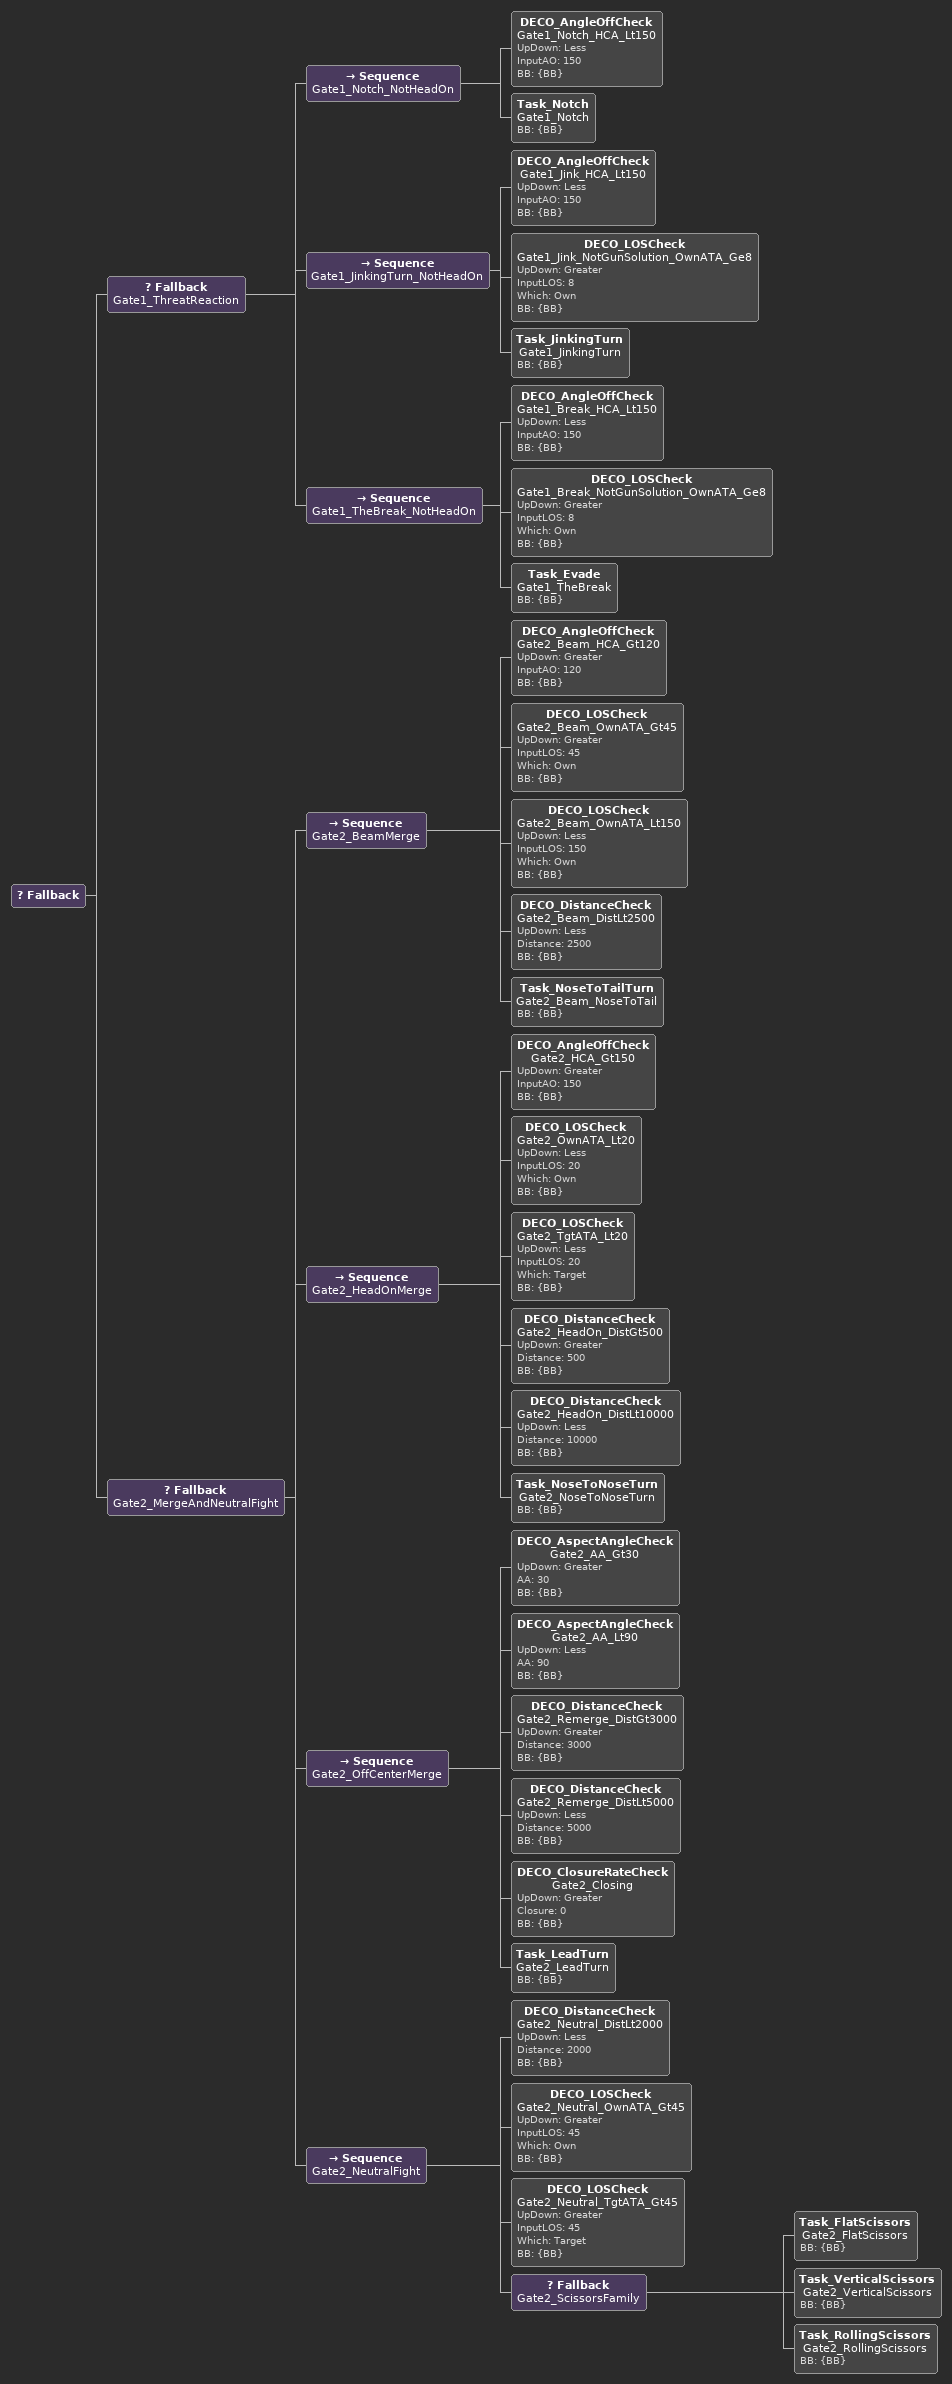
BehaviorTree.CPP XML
<Fallback>

  <Fallback name="Gate1_ThreatReaction">
    <Sequence name="Gate1_Notch_NotHeadOn">
      <DECO_AngleOffCheck name="Gate1_Notch_HCA_Lt150" UpDown="Less" InputAO="150" BB="{BB}"/>
      <Task_Notch name="Gate1_Notch" BB="{BB}"/>
    </Sequence>
    <Sequence name="Gate1_JinkingTurn_NotHeadOn">
      <DECO_AngleOffCheck name="Gate1_Jink_HCA_Lt150" UpDown="Less" InputAO="150" BB="{BB}"/>
      <DECO_LOSCheck name="Gate1_Jink_NotGunSolution_OwnATA_Ge8" UpDown="Greater" InputLOS="8" Which="Own" BB="{BB}"/>
      <Task_JinkingTurn name="Gate1_JinkingTurn" BB="{BB}"/>
    </Sequence>
    <Sequence name="Gate1_TheBreak_NotHeadOn">
      <DECO_AngleOffCheck name="Gate1_Break_HCA_Lt150" UpDown="Less" InputAO="150" BB="{BB}"/>
      <!-- Same gun-solution carve-out as Gate1_JinkingTurn above (own ATA >= 8). -->
      <DECO_LOSCheck name="Gate1_Break_NotGunSolution_OwnATA_Ge8" UpDown="Greater" InputLOS="8" Which="Own" BB="{BB}"/>
      <Task_Evade name="Gate1_TheBreak" BB="{BB}"/>
    </Sequence>
  </Fallback>

  <!-- GATE 2 - Merge & neutral-fight detection. -->
  <Fallback name="Gate2_MergeAndNeutralFight">

    <Sequence name="Gate2_BeamMerge">
      <DECO_AngleOffCheck name="Gate2_Beam_HCA_Gt120" UpDown="Greater" InputAO="120" BB="{BB}"/>
      <DECO_LOSCheck name="Gate2_Beam_OwnATA_Gt45" UpDown="Greater" InputLOS="45" Which="Own" BB="{BB}"/>
      <DECO_LOSCheck name="Gate2_Beam_OwnATA_Lt150" UpDown="Less" InputLOS="150" Which="Own" BB="{BB}"/>
      <DECO_DistanceCheck name="Gate2_Beam_DistLt2500" UpDown="Less" Distance="2500" BB="{BB}"/>
      <Task_NoseToTailTurn name="Gate2_Beam_NoseToTail" BB="{BB}"/>
    </Sequence>
    <Sequence name="Gate2_HeadOnMerge">
      <DECO_AngleOffCheck name="Gate2_HCA_Gt150" UpDown="Greater" InputAO="150" BB="{BB}"/>
      <DECO_LOSCheck name="Gate2_OwnATA_Lt20" UpDown="Less" InputLOS="20" Which="Own" BB="{BB}"/>
      <DECO_LOSCheck name="Gate2_TgtATA_Lt20" UpDown="Less" InputLOS="20" Which="Target" BB="{BB}"/>
      <DECO_DistanceCheck name="Gate2_HeadOn_DistGt500" UpDown="Greater" Distance="500" BB="{BB}"/>
      <DECO_DistanceCheck name="Gate2_HeadOn_DistLt10000" UpDown="Less" Distance="10000" BB="{BB}"/>
      <Task_NoseToNoseTurn name="Gate2_NoseToNoseTurn" BB="{BB}"/>
    </Sequence>

    <!-- Off-center merge / re-merge: AA 30-90, Distance 3000-5000m, closing. -->
    <Sequence name="Gate2_OffCenterMerge">
      <DECO_AspectAngleCheck name="Gate2_AA_Gt30" UpDown="Greater" AA="30" BB="{BB}"/>
      <DECO_AspectAngleCheck name="Gate2_AA_Lt90" UpDown="Less" AA="90" BB="{BB}"/>
      <DECO_DistanceCheck name="Gate2_Remerge_DistGt3000" UpDown="Greater" Distance="3000" BB="{BB}"/>
      <DECO_DistanceCheck name="Gate2_Remerge_DistLt5000" UpDown="Less" Distance="5000" BB="{BB}"/>
      <DECO_ClosureRateCheck name="Gate2_Closing" UpDown="Greater" Closure="0" BB="{BB}"/>
      <Task_LeadTurn name="Gate2_LeadTurn" BB="{BB}"/>
    </Sequence>

    <Sequence name="Gate2_NeutralFight">
      <DECO_DistanceCheck name="Gate2_Neutral_DistLt2000" UpDown="Less" Distance="2000" BB="{BB}"/>
      <DECO_LOSCheck name="Gate2_Neutral_OwnATA_Gt45" UpDown="Greater" InputLOS="45" Which="Own" BB="{BB}"/>
      <DECO_LOSCheck name="Gate2_Neutral_TgtATA_Gt45" UpDown="Greater" InputLOS="45" Which="Target" BB="{BB}"/>
      <Fallback name="Gate2_ScissorsFamily">
        <Task_FlatScissors name="Gate2_FlatScissors" BB="{BB}"/>
        <Task_VerticalScissors name="Gate2_VerticalScissors" BB="{BB}"/>
        <Task_RollingScissors name="Gate2_RollingScissors" BB="{BB}"/>
      </Fallback>
    </Sequence>

  </Fallback>

</Fallback>
